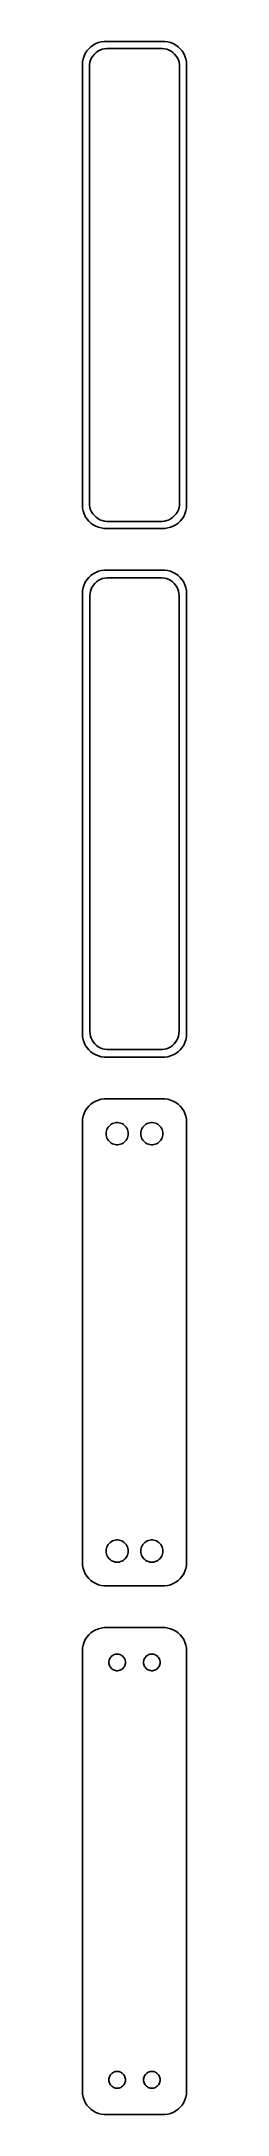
# Model space of a CAD drawing. Header units: metres. Extents: x -11 to 11, y 290 to 736.
import ezdxf

# ---------------------------------------------------------------- set-up
doc = ezdxf.new("R2010")
doc.units = ezdxf.units.M

msp = doc.modelspace()

# ---------------------------------------------------------------- linework, layer by layer
for p, q in [((-10.8989, 733.341), (-11.0929, 732.743)), ((-10.6315, 733.909), (-10.8989, 733.341)), ((-10.2951, 734.439), (-10.6315, 733.909)), ((-9.89484, 734.923), (-10.2951, 734.439)), ((-9.43712, 735.353), (-9.89484, 734.923)), ((-8.92912, 735.722), (-9.43712, 735.353)), ((-9.25522, 732.927), (-8.98605, 733.351)), ((-8.98605, 733.351), (-8.66586, 733.738)), ((-8.37889, 736.024), (-8.92912, 735.722)), ((-8.66586, 733.738), (-8.29968, 734.082)), ((-7.79507, 736.255), (-8.37889, 736.024)), ((-8.29968, 734.082), (-7.8933, 734.377)), ((-7.8933, 734.377), (-7.45311, 734.619)), ((-7.1869, 736.411), (-7.79507, 736.255)), ((-7.45311, 734.619), (-6.98605, 734.804)), ((-6.56395, 736.49), (-7.1869, 736.411)), ((-6.98605, 734.804), (-6.49951, 734.929)), ((6.56395, 736.49), (-6.56395, 736.49)), ((-6.49951, 734.929), (-6.00116, 734.992)), ((-6.00116, 734.992), (6.00116, 734.992)), ((6.00116, 734.992), (6.49951, 734.929)), ((6.49951, 734.929), (6.98605, 734.804)), ((7.1869, 736.411), (6.56395, 736.49)), ((6.98605, 734.804), (7.45311, 734.619)), ((7.79507, 736.255), (7.1869, 736.411)), ((7.45311, 734.619), (7.8933, 734.377)), ((8.37889, 736.024), (7.79507, 736.255)), ((7.8933, 734.377), (8.29968, 734.082)), ((8.29968, 734.082), (8.66586, 733.738)), ((8.92912, 735.722), (8.37889, 736.024)), ((8.66586, 733.738), (8.98605, 733.351)), ((9.43712, 735.353), (8.92912, 735.722)), ((8.98605, 733.351), (9.25522, 732.927)), ((9.89484, 734.923), (9.43712, 735.353)), ((10.2951, 734.439), (9.89484, 734.923)), ((10.6315, 733.909), (10.2951, 734.439)), ((10.8989, 733.341), (10.6315, 733.909)), ((11.0929, 732.743), (10.8989, 733.341)), ((-11.2106, 732.127), (-11.25, 731.5)), ((-11.25, 731.5), (-11.25, 636.5)), ((-11.0929, 732.743), (-11.2106, 732.127)), ((-9.75, 731), (-9.71844, 731.501)), ((-9.75, 637), (-9.75, 731)), ((-9.71844, 731.501), (-9.62433, 731.995)), ((-9.62433, 731.995), (-9.4691, 732.472)), ((-9.4691, 732.472), (-9.25522, 732.927)), ((9.25522, 732.927), (9.4691, 732.472)), ((9.4691, 732.472), (9.62433, 731.995)), ((9.62433, 731.995), (9.71844, 731.501)), ((9.71844, 731.501), (9.75, 731)), ((9.75, 731), (9.75, 637)), ((11.2106, 732.127), (11.0929, 732.743)), ((11.25, 731.5), (11.2106, 732.127)), ((11.25, 636.5), (11.25, 731.5)), ((-11.25, 636.5), (-11.2106, 635.873)), ((-11.2106, 635.873), (-11.0929, 635.257)), ((-11.0929, 635.257), (-10.8989, 634.659)), ((-9.71844, 636.499), (-9.75, 637)), ((-9.62433, 636.005), (-9.71844, 636.499)), ((-9.4691, 635.528), (-9.62433, 636.005)), ((-9.25522, 635.073), (-9.4691, 635.528)), ((-8.98605, 634.649), (-9.25522, 635.073)), ((9.25522, 635.073), (8.98605, 634.649)), ((9.4691, 635.528), (9.25522, 635.073)), ((9.62433, 636.005), (9.4691, 635.528)), ((9.71844, 636.499), (9.62433, 636.005)), ((9.75, 637), (9.71844, 636.499)), ((10.8989, 634.659), (11.0929, 635.257)), ((11.0929, 635.257), (11.2106, 635.873)), ((11.2106, 635.873), (11.25, 636.5)), ((-10.8989, 634.659), (-10.6315, 634.091)), ((-10.6315, 634.091), (-10.2951, 633.561)), ((-10.2951, 633.561), (-9.89484, 633.077)), ((-9.89484, 633.077), (-9.43712, 632.647)), ((-9.43712, 632.647), (-8.92912, 632.278)), ((-8.66586, 634.262), (-8.98605, 634.649)), ((-8.92912, 632.278), (-8.37889, 631.976)), ((-8.29968, 633.918), (-8.66586, 634.262)), ((-8.37889, 631.976), (-7.79507, 631.745)), ((-7.8933, 633.623), (-8.29968, 633.918)), ((-7.45311, 633.381), (-7.8933, 633.623)), ((-7.79507, 631.745), (-7.1869, 631.589)), ((-6.98605, 633.196), (-7.45311, 633.381)), ((-7.1869, 631.589), (-6.56395, 631.51)), ((-6.49951, 633.071), (-6.98605, 633.196)), ((-6.56395, 631.51), (6.56395, 631.51)), ((-6.00116, 633.008), (-6.49951, 633.071)), ((6.00116, 633.008), (-6.00116, 633.008)), ((6.49951, 633.071), (6.00116, 633.008)), ((6.98605, 633.196), (6.49951, 633.071)), ((6.56395, 631.51), (7.1869, 631.589)), ((7.45311, 633.381), (6.98605, 633.196)), ((7.1869, 631.589), (7.79507, 631.745)), ((7.8933, 633.623), (7.45311, 633.381)), ((7.79507, 631.745), (8.37889, 631.976)), ((8.29968, 633.918), (7.8933, 633.623)), ((8.66586, 634.262), (8.29968, 633.918)), ((8.37889, 631.976), (8.92912, 632.278)), ((8.98605, 634.649), (8.66586, 634.262)), ((8.92912, 632.278), (9.43712, 632.647)), ((9.43712, 632.647), (9.89484, 633.077)), ((9.89484, 633.077), (10.2951, 633.561)), ((10.2951, 633.561), (10.6315, 634.091)), ((10.6315, 634.091), (10.8989, 634.659)), ((-9.43712, 621.353), (-9.89484, 620.923)), ((-8.92912, 621.722), (-9.43712, 621.353)), ((-8.37889, 622.024), (-8.92912, 621.722)), ((-7.79507, 622.255), (-8.37889, 622.024)), ((-7.1869, 622.411), (-7.79507, 622.255)), ((-6.56395, 622.49), (-7.1869, 622.411)), ((6.56395, 622.49), (-6.56395, 622.49)), ((7.1869, 622.411), (6.56395, 622.49)), ((7.79507, 622.255), (7.1869, 622.411)), ((8.37889, 622.024), (7.79507, 622.255)), ((8.92912, 621.722), (8.37889, 622.024)), ((9.43712, 621.353), (8.92912, 621.722)), ((9.89484, 620.923), (9.43712, 621.353)), ((-11.2106, 618.127), (-11.25, 617.5)), ((-11.25, 617.5), (-11.25, 522.5)), ((-11.0929, 618.743), (-11.2106, 618.127)), ((-10.8989, 619.341), (-11.0929, 618.743)), ((-10.6315, 619.909), (-10.8989, 619.341)), ((-10.2951, 620.439), (-10.6315, 619.909)), ((-9.89484, 620.923), (-10.2951, 620.439)), ((-9.62262, 617), (-9.59209, 617.485)), ((-9.62262, 523), (-9.62262, 617)), ((-9.59209, 617.485), (-9.50096, 617.963)), ((-9.50096, 617.963), (-9.35068, 618.426)), ((-9.35068, 618.426), (-9.1436, 618.866)), ((-9.1436, 618.866), (-8.88301, 619.276)), ((-8.88301, 619.276), (-8.57301, 619.651)), ((-8.57301, 619.651), (-8.21851, 619.984)), ((-8.21851, 619.984), (-7.82506, 620.27)), ((-7.82506, 620.27), (-7.39888, 620.504)), ((-7.39888, 620.504), (-6.9467, 620.683)), ((-6.9467, 620.683), (-6.47565, 620.804)), ((-6.47565, 620.804), (-5.99316, 620.865)), ((-5.99316, 620.865), (5.99316, 620.865)), ((5.99316, 620.865), (6.47565, 620.804)), ((6.47565, 620.804), (6.9467, 620.683)), ((6.9467, 620.683), (7.39888, 620.504)), ((7.39888, 620.504), (7.82506, 620.27)), ((7.82506, 620.27), (8.21851, 619.984)), ((8.21851, 619.984), (8.57301, 619.651)), ((8.57301, 619.651), (8.88301, 619.276)), ((8.88301, 619.276), (9.1436, 618.866)), ((9.1436, 618.866), (9.35068, 618.426)), ((9.35068, 618.426), (9.50096, 617.963)), ((9.50096, 617.963), (9.59209, 617.485)), ((9.59209, 617.485), (9.62262, 617)), ((9.62262, 617), (9.62262, 523)), ((10.2951, 620.439), (9.89484, 620.923)), ((10.6315, 619.909), (10.2951, 620.439)), ((10.8989, 619.341), (10.6315, 619.909)), ((11.0929, 618.743), (10.8989, 619.341)), ((11.2106, 618.127), (11.0929, 618.743)), ((11.25, 617.5), (11.2106, 618.127)), ((11.25, 522.5), (11.25, 617.5)), ((-9.59209, 522.515), (-9.62262, 523)), ((9.62262, 523), (9.59209, 522.515)), ((-11.25, 522.5), (-11.2106, 521.873)), ((-11.2106, 521.873), (-11.0929, 521.257)), ((-11.0929, 521.257), (-10.8989, 520.659)), ((-10.8989, 520.659), (-10.6315, 520.091)), ((-10.6315, 520.091), (-10.2951, 519.561)), ((-10.2951, 519.561), (-9.89484, 519.077)), ((-9.89484, 519.077), (-9.43712, 518.647)), ((-9.50096, 522.037), (-9.59209, 522.515)), ((-9.35068, 521.574), (-9.50096, 522.037)), ((-9.43712, 518.647), (-8.92912, 518.278)), ((-9.1436, 521.134), (-9.35068, 521.574)), ((-8.88301, 520.724), (-9.1436, 521.134)), ((-8.57301, 520.349), (-8.88301, 520.724)), ((-8.21851, 520.016), (-8.57301, 520.349)), ((-7.82506, 519.73), (-8.21851, 520.016)), ((-7.39888, 519.496), (-7.82506, 519.73)), ((-6.9467, 519.317), (-7.39888, 519.496)), ((-6.47565, 519.196), (-6.9467, 519.317)), ((-5.99316, 519.135), (-6.47565, 519.196)), ((5.99316, 519.135), (-5.99316, 519.135)), ((6.47565, 519.196), (5.99316, 519.135)), ((6.9467, 519.317), (6.47565, 519.196)), ((7.39888, 519.496), (6.9467, 519.317)), ((7.82506, 519.73), (7.39888, 519.496)), ((8.21851, 520.016), (7.82506, 519.73)), ((8.57301, 520.349), (8.21851, 520.016)), ((8.88301, 520.724), (8.57301, 520.349)), ((9.1436, 521.134), (8.88301, 520.724)), ((8.92912, 518.278), (9.43712, 518.647)), ((9.35068, 521.574), (9.1436, 521.134)), ((9.50096, 522.037), (9.35068, 521.574)), ((9.43712, 518.647), (9.89484, 519.077)), ((9.59209, 522.515), (9.50096, 522.037)), ((9.89484, 519.077), (10.2951, 519.561)), ((10.2951, 519.561), (10.6315, 520.091)), ((10.6315, 520.091), (10.8989, 520.659)), ((10.8989, 520.659), (11.0929, 521.257)), ((11.0929, 521.257), (11.2106, 521.873)), ((11.2106, 521.873), (11.25, 522.5)), ((-8.92912, 518.278), (-8.37889, 517.976)), ((-8.37889, 517.976), (-7.79507, 517.745)), ((-7.79507, 517.745), (-7.1869, 517.589)), ((-7.1869, 517.589), (-6.56395, 517.51)), ((-6.56395, 517.51), (6.56395, 517.51)), ((6.56395, 517.51), (7.1869, 517.589)), ((7.1869, 517.589), (7.79507, 517.745)), ((7.79507, 517.745), (8.37889, 517.976)), ((8.37889, 517.976), (8.92912, 518.278)), ((-10.8989, 505.341), (-11.0929, 504.743)), ((-10.6315, 505.909), (-10.8989, 505.341)), ((-10.2951, 506.439), (-10.6315, 505.909)), ((-9.89484, 506.923), (-10.2951, 506.439)), ((-9.43712, 507.353), (-9.89484, 506.923)), ((-8.92912, 507.722), (-9.43712, 507.353)), ((-8.37889, 508.024), (-8.92912, 507.722)), ((-7.79507, 508.255), (-8.37889, 508.024)), ((-7.1869, 508.411), (-7.79507, 508.255)), ((-6.56395, 508.49), (-7.1869, 508.411)), ((6.56395, 508.49), (-6.56395, 508.49)), ((7.1869, 508.411), (6.56395, 508.49)), ((7.79507, 508.255), (7.1869, 508.411)), ((8.37889, 508.024), (7.79507, 508.255)), ((8.92912, 507.722), (8.37889, 508.024)), ((9.43712, 507.353), (8.92912, 507.722)), ((9.89484, 506.923), (9.43712, 507.353)), ((10.2951, 506.439), (9.89484, 506.923)), ((10.6315, 505.909), (10.2951, 506.439)), ((10.8989, 505.341), (10.6315, 505.909)), ((11.0929, 504.743), (10.8989, 505.341)), ((-11.2106, 504.127), (-11.25, 503.5)), ((-11.25, 503.5), (-11.25, 408.5)), ((-11.0929, 504.743), (-11.2106, 504.127)), ((-6.14999, 501), (-6.13107, 501.301)), ((-6.13107, 500.699), (-6.14999, 501)), ((-6.13107, 501.301), (-6.07458, 501.597)), ((-6.07458, 500.403), (-6.13107, 500.699)), ((-6.07458, 501.597), (-5.98146, 501.883)), ((-5.98146, 501.883), (-5.85313, 502.156)), ((-5.85313, 502.156), (-5.69164, 502.411)), ((-5.69164, 502.411), (-5.49951, 502.643)), ((-5.49951, 502.643), (-5.27982, 502.849)), ((-5.27982, 502.849), (-5.03598, 503.026)), ((-5.03598, 503.026), (-4.77187, 503.172)), ((-4.77187, 503.172), (-4.49164, 503.283)), ((-4.49164, 503.283), (-4.19971, 503.357)), ((-4.19971, 503.357), (-3.9007, 503.395)), ((-3.9007, 503.395), (-3.59929, 503.395)), ((-3.59929, 503.395), (-3.30028, 503.357)), ((-3.30028, 503.357), (-3.00835, 503.283)), ((-3.00835, 503.283), (-2.72812, 503.172)), ((-2.72812, 503.172), (-2.464, 503.026)), ((-2.464, 503.026), (-2.22017, 502.849)), ((-2.22017, 502.849), (-2.00047, 502.643)), ((-2.00047, 502.643), (-1.80835, 502.411)), ((-1.80835, 502.411), (-1.64685, 502.156)), ((-1.64685, 502.156), (-1.51852, 501.883)), ((-1.51852, 501.883), (-1.4254, 501.597)), ((-1.4254, 501.597), (-1.36891, 501.301)), ((-1.36891, 500.699), (-1.4254, 500.403)), ((-1.36891, 501.301), (-1.34999, 501)), ((-1.34999, 501), (-1.36891, 500.699)), ((1.34999, 501), (1.36891, 501.301)), ((1.36891, 500.699), (1.34999, 501)), ((1.36891, 501.301), (1.4254, 501.597)), ((1.4254, 500.403), (1.36891, 500.699)), ((1.4254, 501.597), (1.51852, 501.883)), ((1.51852, 501.883), (1.64685, 502.156)), ((1.64685, 502.156), (1.80835, 502.411)), ((1.80835, 502.411), (2.00047, 502.643)), ((2.00047, 502.643), (2.22017, 502.849)), ((2.22017, 502.849), (2.464, 503.026)), ((2.464, 503.026), (2.72812, 503.172)), ((2.72812, 503.172), (3.00835, 503.283)), ((3.00835, 503.283), (3.30028, 503.357)), ((3.30028, 503.357), (3.59929, 503.395)), ((3.59929, 503.395), (3.9007, 503.395)), ((3.9007, 503.395), (4.19971, 503.357)), ((4.19971, 503.357), (4.49164, 503.283)), ((4.49164, 503.283), (4.77187, 503.172)), ((4.77187, 503.172), (5.03598, 503.026)), ((5.03598, 503.026), (5.27982, 502.849)), ((5.27982, 502.849), (5.49951, 502.643)), ((5.49951, 502.643), (5.69164, 502.411)), ((5.69164, 502.411), (5.85313, 502.156)), ((5.85313, 502.156), (5.98146, 501.883)), ((5.98146, 501.883), (6.07458, 501.597)), ((6.07458, 501.597), (6.13107, 501.301)), ((6.13107, 500.699), (6.07458, 500.403)), ((6.13107, 501.301), (6.14999, 501)), ((6.14999, 501), (6.13107, 500.699)), ((11.2106, 504.127), (11.0929, 504.743)), ((11.25, 503.5), (11.2106, 504.127)), ((11.25, 408.5), (11.25, 503.5)), ((-5.98146, 500.117), (-6.07458, 500.403)), ((-5.85313, 499.844), (-5.98146, 500.117)), ((-5.69164, 499.589), (-5.85313, 499.844)), ((-5.49951, 499.357), (-5.69164, 499.589)), ((-5.27982, 499.151), (-5.49951, 499.357)), ((-5.03598, 498.974), (-5.27982, 499.151)), ((-4.77187, 498.828), (-5.03598, 498.974)), ((-4.49164, 498.717), (-4.77187, 498.828)), ((-4.19971, 498.643), (-4.49164, 498.717)), ((-3.9007, 498.605), (-4.19971, 498.643)), ((-3.59929, 498.605), (-3.9007, 498.605)), ((-3.30028, 498.643), (-3.59929, 498.605)), ((-3.00835, 498.717), (-3.30028, 498.643)), ((-2.72812, 498.828), (-3.00835, 498.717)), ((-2.464, 498.974), (-2.72812, 498.828)), ((-2.22017, 499.151), (-2.464, 498.974)), ((-2.00047, 499.357), (-2.22017, 499.151)), ((-1.80835, 499.589), (-2.00047, 499.357)), ((-1.64685, 499.844), (-1.80835, 499.589)), ((-1.51852, 500.117), (-1.64685, 499.844)), ((-1.4254, 500.403), (-1.51852, 500.117)), ((1.51852, 500.117), (1.4254, 500.403)), ((1.64685, 499.844), (1.51852, 500.117)), ((1.80835, 499.589), (1.64685, 499.844)), ((2.00047, 499.357), (1.80835, 499.589)), ((2.22017, 499.151), (2.00047, 499.357)), ((2.464, 498.974), (2.22017, 499.151)), ((2.72812, 498.828), (2.464, 498.974)), ((3.00835, 498.717), (2.72812, 498.828)), ((3.30028, 498.643), (3.00835, 498.717)), ((3.59929, 498.605), (3.30028, 498.643)), ((3.9007, 498.605), (3.59929, 498.605)), ((4.19971, 498.643), (3.9007, 498.605)), ((4.49164, 498.717), (4.19971, 498.643)), ((4.77187, 498.828), (4.49164, 498.717)), ((5.03598, 498.974), (4.77187, 498.828)), ((5.27982, 499.151), (5.03598, 498.974)), ((5.49951, 499.357), (5.27982, 499.151)), ((5.69164, 499.589), (5.49951, 499.357)), ((5.85313, 499.844), (5.69164, 499.589)), ((5.98146, 500.117), (5.85313, 499.844)), ((6.07458, 500.403), (5.98146, 500.117)), ((-6.14999, 411), (-6.13107, 411.301)), ((-6.13107, 411.301), (-6.07458, 411.597)), ((-6.07458, 411.597), (-5.98146, 411.883)), ((-5.98146, 411.883), (-5.85313, 412.156)), ((-5.85313, 412.156), (-5.69164, 412.411)), ((-5.69164, 412.411), (-5.49951, 412.643)), ((-5.49951, 412.643), (-5.27982, 412.849)), ((-5.27982, 412.849), (-5.03598, 413.026)), ((-5.03598, 413.026), (-4.77187, 413.172)), ((-4.77187, 413.172), (-4.49164, 413.283)), ((-4.49164, 413.283), (-4.19971, 413.357)), ((-4.19971, 413.357), (-3.9007, 413.395)), ((-3.9007, 413.395), (-3.59929, 413.395)), ((-3.59929, 413.395), (-3.30028, 413.357)), ((-3.30028, 413.357), (-3.00835, 413.283)), ((-3.00835, 413.283), (-2.72812, 413.172)), ((-2.72812, 413.172), (-2.464, 413.026)), ((-2.464, 413.026), (-2.22017, 412.849)), ((-2.22017, 412.849), (-2.00047, 412.643)), ((-2.00047, 412.643), (-1.80835, 412.411)), ((-1.80835, 412.411), (-1.64685, 412.156)), ((-1.64685, 412.156), (-1.51852, 411.883)), ((-1.51852, 411.883), (-1.4254, 411.597)), ((-1.4254, 411.597), (-1.36891, 411.301)), ((-1.36891, 411.301), (-1.34999, 411)), ((1.34999, 411), (1.36891, 411.301)), ((1.36891, 411.301), (1.4254, 411.597)), ((1.4254, 411.597), (1.51852, 411.883)), ((1.51852, 411.883), (1.64685, 412.156)), ((1.64685, 412.156), (1.80835, 412.411)), ((1.80835, 412.411), (2.00047, 412.643)), ((2.00047, 412.643), (2.22017, 412.849)), ((2.22017, 412.849), (2.464, 413.026)), ((2.464, 413.026), (2.72812, 413.172)), ((2.72812, 413.172), (3.00835, 413.283)), ((3.00835, 413.283), (3.30028, 413.357)), ((3.30028, 413.357), (3.59929, 413.395)), ((3.59929, 413.395), (3.9007, 413.395)), ((3.9007, 413.395), (4.19971, 413.357)), ((4.19971, 413.357), (4.49164, 413.283)), ((4.49164, 413.283), (4.77187, 413.172)), ((4.77187, 413.172), (5.03598, 413.026)), ((5.03598, 413.026), (5.27982, 412.849)), ((5.27982, 412.849), (5.49951, 412.643)), ((5.49951, 412.643), (5.69164, 412.411)), ((5.69164, 412.411), (5.85313, 412.156)), ((5.85313, 412.156), (5.98146, 411.883)), ((5.98146, 411.883), (6.07458, 411.597)), ((6.07458, 411.597), (6.13107, 411.301)), ((6.13107, 411.301), (6.14999, 411)), ((-11.25, 408.5), (-11.2106, 407.873)), ((-11.2106, 407.873), (-11.0929, 407.257)), ((-11.0929, 407.257), (-10.8989, 406.659)), ((-6.13107, 410.699), (-6.14999, 411)), ((-6.07458, 410.403), (-6.13107, 410.699)), ((-5.98146, 410.117), (-6.07458, 410.403)), ((-5.85313, 409.844), (-5.98146, 410.117)), ((-5.69164, 409.589), (-5.85313, 409.844)), ((-5.49951, 409.357), (-5.69164, 409.589)), ((-5.27982, 409.151), (-5.49951, 409.357)), ((-5.03598, 408.974), (-5.27982, 409.151)), ((-4.77187, 408.828), (-5.03598, 408.974)), ((-4.49164, 408.717), (-4.77187, 408.828)), ((-4.19971, 408.643), (-4.49164, 408.717)), ((-3.9007, 408.605), (-4.19971, 408.643)), ((-3.59929, 408.605), (-3.9007, 408.605)), ((-3.30028, 408.643), (-3.59929, 408.605)), ((-3.00835, 408.717), (-3.30028, 408.643)), ((-2.72812, 408.828), (-3.00835, 408.717)), ((-2.464, 408.974), (-2.72812, 408.828)), ((-2.22017, 409.151), (-2.464, 408.974)), ((-2.00047, 409.357), (-2.22017, 409.151)), ((-1.80835, 409.589), (-2.00047, 409.357)), ((-1.64685, 409.844), (-1.80835, 409.589)), ((-1.51852, 410.117), (-1.64685, 409.844)), ((-1.4254, 410.403), (-1.51852, 410.117)), ((-1.36891, 410.699), (-1.4254, 410.403)), ((-1.34999, 411), (-1.36891, 410.699)), ((1.36891, 410.699), (1.34999, 411)), ((1.4254, 410.403), (1.36891, 410.699)), ((1.51852, 410.117), (1.4254, 410.403)), ((1.64685, 409.844), (1.51852, 410.117)), ((1.80835, 409.589), (1.64685, 409.844)), ((2.00047, 409.357), (1.80835, 409.589)), ((2.22017, 409.151), (2.00047, 409.357)), ((2.464, 408.974), (2.22017, 409.151)), ((2.72812, 408.828), (2.464, 408.974)), ((3.00835, 408.717), (2.72812, 408.828)), ((3.30028, 408.643), (3.00835, 408.717)), ((3.59929, 408.605), (3.30028, 408.643)), ((3.9007, 408.605), (3.59929, 408.605)), ((4.19971, 408.643), (3.9007, 408.605)), ((4.49164, 408.717), (4.19971, 408.643)), ((4.77187, 408.828), (4.49164, 408.717)), ((5.03598, 408.974), (4.77187, 408.828)), ((5.27982, 409.151), (5.03598, 408.974)), ((5.49951, 409.357), (5.27982, 409.151)), ((5.69164, 409.589), (5.49951, 409.357)), ((5.85313, 409.844), (5.69164, 409.589)), ((5.98146, 410.117), (5.85313, 409.844)), ((6.07458, 410.403), (5.98146, 410.117)), ((6.13107, 410.699), (6.07458, 410.403)), ((6.14999, 411), (6.13107, 410.699)), ((10.8989, 406.659), (11.0929, 407.257)), ((11.0929, 407.257), (11.2106, 407.873)), ((11.2106, 407.873), (11.25, 408.5)), ((-10.8989, 406.659), (-10.6315, 406.091)), ((-10.6315, 406.091), (-10.2951, 405.561)), ((-10.2951, 405.561), (-9.89484, 405.077)), ((-9.89484, 405.077), (-9.43712, 404.647)), ((-9.43712, 404.647), (-8.92912, 404.278)), ((-8.92912, 404.278), (-8.37889, 403.976)), ((-8.37889, 403.976), (-7.79507, 403.745)), ((-7.79507, 403.745), (-7.1869, 403.589)), ((-7.1869, 403.589), (-6.56395, 403.51)), ((-6.56395, 403.51), (6.56395, 403.51)), ((6.56395, 403.51), (7.1869, 403.589)), ((7.1869, 403.589), (7.79507, 403.745)), ((7.79507, 403.745), (8.37889, 403.976)), ((8.37889, 403.976), (8.92912, 404.278)), ((8.92912, 404.278), (9.43712, 404.647)), ((9.43712, 404.647), (9.89484, 405.077)), ((9.89484, 405.077), (10.2951, 405.561)), ((10.2951, 405.561), (10.6315, 406.091)), ((10.6315, 406.091), (10.8989, 406.659)), ((-9.43712, 393.353), (-9.89484, 392.923)), ((-8.92912, 393.722), (-9.43712, 393.353)), ((-8.37889, 394.024), (-8.92912, 393.722)), ((-7.79507, 394.255), (-8.37889, 394.024)), ((-7.1869, 394.411), (-7.79507, 394.255)), ((-6.56395, 394.49), (-7.1869, 394.411)), ((6.56395, 394.49), (-6.56395, 394.49)), ((7.1869, 394.411), (6.56395, 394.49)), ((7.79507, 394.255), (7.1869, 394.411)), ((8.37889, 394.024), (7.79507, 394.255)), ((8.92912, 393.722), (8.37889, 394.024)), ((9.43712, 393.353), (8.92912, 393.722)), ((9.89484, 392.923), (9.43712, 393.353)), ((-11.2106, 390.127), (-11.25, 389.5)), ((-11.25, 389.5), (-11.25, 294.5)), ((-11.0929, 390.743), (-11.2106, 390.127)), ((-10.8989, 391.341), (-11.0929, 390.743)), ((-10.6315, 391.909), (-10.8989, 391.341)), ((-10.2951, 392.439), (-10.6315, 391.909)), ((-9.89484, 392.923), (-10.2951, 392.439)), ((10.2951, 392.439), (9.89484, 392.923)), ((10.6315, 391.909), (10.2951, 392.439)), ((10.8989, 391.341), (10.6315, 391.909)), ((11.0929, 390.743), (10.8989, 391.341)), ((11.2106, 390.127), (11.0929, 390.743)), ((11.25, 389.5), (11.2106, 390.127)), ((11.25, 294.5), (11.25, 389.5)), ((-5.54999, 387), (-5.5358, 387.226)), ((-5.5358, 386.774), (-5.54999, 387)), ((-5.5358, 387.226), (-5.49344, 387.448)), ((-5.49344, 386.552), (-5.5358, 386.774)), ((-5.49344, 387.448), (-5.42358, 387.663)), ((-5.42358, 386.337), (-5.49344, 386.552)), ((-5.42358, 387.663), (-5.32735, 387.867)), ((-5.32735, 386.133), (-5.42358, 386.337)), ((-5.32735, 387.867), (-5.20622, 388.058)), ((-5.20622, 385.942), (-5.32735, 386.133)), ((-5.20622, 388.058), (-5.06213, 388.232)), ((-5.06213, 385.768), (-5.20622, 385.942)), ((-5.06213, 388.232), (-4.89735, 388.387)), ((-4.89735, 385.613), (-5.06213, 385.768)), ((-4.89735, 388.387), (-4.71448, 388.52)), ((-4.71448, 385.48), (-4.89735, 385.613)), ((-4.71448, 388.52), (-4.51639, 388.629)), ((-4.51639, 385.371), (-4.71448, 385.48)), ((-4.51639, 388.629), (-4.30623, 388.712)), ((-4.30623, 385.288), (-4.51639, 385.371)), ((-4.30623, 388.712), (-4.08728, 388.768)), ((-4.08728, 385.232), (-4.30623, 385.288)), ((-4.08728, 388.768), (-3.86302, 388.796)), ((-3.86302, 385.204), (-4.08728, 385.232)), ((-3.86302, 388.796), (-3.63696, 388.796)), ((-3.63696, 385.204), (-3.86302, 385.204)), ((-3.63696, 388.796), (-3.4127, 388.768)), ((-3.4127, 385.232), (-3.63696, 385.204)), ((-3.4127, 388.768), (-3.19376, 388.712)), ((-3.19376, 385.288), (-3.4127, 385.232)), ((-3.19376, 388.712), (-2.9836, 388.629)), ((-2.9836, 385.371), (-3.19376, 385.288)), ((-2.9836, 388.629), (-2.78551, 388.52)), ((-2.78551, 385.48), (-2.9836, 385.371)), ((-2.78551, 388.52), (-2.60263, 388.387)), ((-2.60263, 385.613), (-2.78551, 385.48)), ((-2.60263, 388.387), (-2.43785, 388.232)), ((-2.43785, 385.768), (-2.60263, 385.613)), ((-2.43785, 388.232), (-2.29376, 388.058)), ((-2.29376, 385.942), (-2.43785, 385.768)), ((-2.29376, 388.058), (-2.17264, 387.867)), ((-2.17264, 386.133), (-2.29376, 385.942)), ((-2.17264, 387.867), (-2.0764, 387.663)), ((-2.0764, 386.337), (-2.17264, 386.133)), ((-2.0764, 387.663), (-2.00655, 387.448)), ((-2.00655, 386.552), (-2.0764, 386.337)), ((-2.00655, 387.448), (-1.96419, 387.226)), ((-1.96419, 386.774), (-2.00655, 386.552)), ((-1.96419, 387.226), (-1.95, 387)), ((-1.95, 387), (-1.96419, 386.774)), ((1.95, 387), (1.96419, 387.226)), ((1.96419, 386.774), (1.95, 387)), ((1.96419, 387.226), (2.00655, 387.448)), ((2.00655, 386.552), (1.96419, 386.774)), ((2.00655, 387.448), (2.0764, 387.663)), ((2.0764, 386.337), (2.00655, 386.552)), ((2.0764, 387.663), (2.17264, 387.867)), ((2.17264, 386.133), (2.0764, 386.337)), ((2.17264, 387.867), (2.29376, 388.058)), ((2.29376, 385.942), (2.17264, 386.133)), ((2.29376, 388.058), (2.43785, 388.232)), ((2.43785, 385.768), (2.29376, 385.942)), ((2.43785, 388.232), (2.60263, 388.387)), ((2.60263, 385.613), (2.43785, 385.768)), ((2.60263, 388.387), (2.78551, 388.52)), ((2.78551, 385.48), (2.60263, 385.613)), ((2.78551, 388.52), (2.9836, 388.629)), ((2.9836, 385.371), (2.78551, 385.48)), ((2.9836, 388.629), (3.19376, 388.712)), ((3.19376, 385.288), (2.9836, 385.371)), ((3.19376, 388.712), (3.4127, 388.768)), ((3.4127, 385.232), (3.19376, 385.288)), ((3.4127, 388.768), (3.63696, 388.796)), ((3.63696, 385.204), (3.4127, 385.232)), ((3.63696, 388.796), (3.86302, 388.796)), ((3.86302, 385.204), (3.63696, 385.204)), ((3.86302, 388.796), (4.08728, 388.768)), ((4.08728, 385.232), (3.86302, 385.204)), ((4.08728, 388.768), (4.30623, 388.712)), ((4.30623, 385.288), (4.08728, 385.232)), ((4.30623, 388.712), (4.51639, 388.629)), ((4.51639, 385.371), (4.30623, 385.288)), ((4.51639, 388.629), (4.71448, 388.52)), ((4.71448, 385.48), (4.51639, 385.371)), ((4.71448, 388.52), (4.89735, 388.387)), ((4.89735, 385.613), (4.71448, 385.48)), ((4.89735, 388.387), (5.06213, 388.232)), ((5.06213, 385.768), (4.89735, 385.613)), ((5.06213, 388.232), (5.20622, 388.058)), ((5.20622, 385.942), (5.06213, 385.768)), ((5.20622, 388.058), (5.32735, 387.867)), ((5.32735, 386.133), (5.20622, 385.942)), ((5.32735, 387.867), (5.42358, 387.663)), ((5.42358, 386.337), (5.32735, 386.133)), ((5.42358, 387.663), (5.49344, 387.448)), ((5.49344, 386.552), (5.42358, 386.337)), ((5.49344, 387.448), (5.5358, 387.226)), ((5.5358, 386.774), (5.49344, 386.552)), ((5.5358, 387.226), (5.54999, 387)), ((5.54999, 387), (5.5358, 386.774)), ((-5.54999, 297), (-5.5358, 297.226)), ((-5.5358, 296.774), (-5.54999, 297)), ((-5.5358, 297.226), (-5.49344, 297.448)), ((-5.49344, 296.552), (-5.5358, 296.774)), ((-5.49344, 297.448), (-5.42358, 297.663)), ((-5.42358, 296.337), (-5.49344, 296.552)), ((-5.42358, 297.663), (-5.32735, 297.867)), ((-5.32735, 296.133), (-5.42358, 296.337)), ((-5.32735, 297.867), (-5.20622, 298.058)), ((-5.20622, 295.942), (-5.32735, 296.133)), ((-5.20622, 298.058), (-5.06213, 298.232)), ((-5.06213, 295.768), (-5.20622, 295.942)), ((-5.06213, 298.232), (-4.89735, 298.387)), ((-4.89735, 295.613), (-5.06213, 295.768)), ((-4.89735, 298.387), (-4.71448, 298.52)), ((-4.71448, 295.48), (-4.89735, 295.613)), ((-4.71448, 298.52), (-4.51639, 298.629)), ((-4.51639, 295.371), (-4.71448, 295.48)), ((-4.51639, 298.629), (-4.30623, 298.712)), ((-4.30623, 295.288), (-4.51639, 295.371)), ((-4.30623, 298.712), (-4.08728, 298.768)), ((-4.08728, 295.232), (-4.30623, 295.288)), ((-4.08728, 298.768), (-3.86302, 298.796)), ((-3.86302, 295.204), (-4.08728, 295.232)), ((-3.86302, 298.796), (-3.63696, 298.796)), ((-3.63696, 295.204), (-3.86302, 295.204)), ((-3.63696, 298.796), (-3.4127, 298.768)), ((-3.4127, 295.232), (-3.63696, 295.204)), ((-3.4127, 298.768), (-3.19376, 298.712)), ((-3.19376, 295.288), (-3.4127, 295.232)), ((-3.19376, 298.712), (-2.9836, 298.629)), ((-2.9836, 295.371), (-3.19376, 295.288)), ((-2.9836, 298.629), (-2.78551, 298.52)), ((-2.78551, 295.48), (-2.9836, 295.371)), ((-2.78551, 298.52), (-2.60263, 298.387)), ((-2.60263, 295.613), (-2.78551, 295.48)), ((-2.60263, 298.387), (-2.43785, 298.232)), ((-2.43785, 295.768), (-2.60263, 295.613)), ((-2.43785, 298.232), (-2.29376, 298.058)), ((-2.29376, 295.942), (-2.43785, 295.768)), ((-2.29376, 298.058), (-2.17264, 297.867)), ((-2.17264, 296.133), (-2.29376, 295.942)), ((-2.17264, 297.867), (-2.0764, 297.663)), ((-2.0764, 296.337), (-2.17264, 296.133)), ((-2.0764, 297.663), (-2.00655, 297.448)), ((-2.00655, 296.552), (-2.0764, 296.337)), ((-2.00655, 297.448), (-1.96419, 297.226)), ((-1.96419, 296.774), (-2.00655, 296.552)), ((-1.96419, 297.226), (-1.95, 297)), ((-1.95, 297), (-1.96419, 296.774)), ((1.95, 297), (1.96419, 297.226)), ((1.96419, 296.774), (1.95, 297)), ((1.96419, 297.226), (2.00655, 297.448)), ((2.00655, 296.552), (1.96419, 296.774)), ((2.00655, 297.448), (2.0764, 297.663)), ((2.0764, 296.337), (2.00655, 296.552)), ((2.0764, 297.663), (2.17264, 297.867)), ((2.17264, 296.133), (2.0764, 296.337)), ((2.17264, 297.867), (2.29376, 298.058)), ((2.29376, 295.942), (2.17264, 296.133)), ((2.29376, 298.058), (2.43785, 298.232)), ((2.43785, 295.768), (2.29376, 295.942)), ((2.43785, 298.232), (2.60263, 298.387)), ((2.60263, 295.613), (2.43785, 295.768)), ((2.60263, 298.387), (2.78551, 298.52)), ((2.78551, 295.48), (2.60263, 295.613)), ((2.78551, 298.52), (2.9836, 298.629)), ((2.9836, 295.371), (2.78551, 295.48)), ((2.9836, 298.629), (3.19376, 298.712)), ((3.19376, 295.288), (2.9836, 295.371)), ((3.19376, 298.712), (3.4127, 298.768)), ((3.4127, 295.232), (3.19376, 295.288)), ((3.4127, 298.768), (3.63696, 298.796)), ((3.63696, 295.204), (3.4127, 295.232)), ((3.63696, 298.796), (3.86302, 298.796)), ((3.86302, 295.204), (3.63696, 295.204)), ((3.86302, 298.796), (4.08728, 298.768)), ((4.08728, 295.232), (3.86302, 295.204)), ((4.08728, 298.768), (4.30623, 298.712)), ((4.30623, 295.288), (4.08728, 295.232)), ((4.30623, 298.712), (4.51639, 298.629)), ((4.51639, 295.371), (4.30623, 295.288)), ((4.51639, 298.629), (4.71448, 298.52)), ((4.71448, 295.48), (4.51639, 295.371)), ((4.71448, 298.52), (4.89735, 298.387)), ((4.89735, 295.613), (4.71448, 295.48)), ((4.89735, 298.387), (5.06213, 298.232)), ((5.06213, 295.768), (4.89735, 295.613)), ((5.06213, 298.232), (5.20622, 298.058)), ((5.20622, 295.942), (5.06213, 295.768)), ((5.20622, 298.058), (5.32735, 297.867)), ((5.32735, 296.133), (5.20622, 295.942)), ((5.32735, 297.867), (5.42358, 297.663)), ((5.42358, 296.337), (5.32735, 296.133)), ((5.42358, 297.663), (5.49344, 297.448)), ((5.49344, 296.552), (5.42358, 296.337)), ((5.49344, 297.448), (5.5358, 297.226)), ((5.5358, 296.774), (5.49344, 296.552)), ((5.5358, 297.226), (5.54999, 297)), ((5.54999, 297), (5.5358, 296.774)), ((-11.25, 294.5), (-11.2106, 293.873)), ((-11.2106, 293.873), (-11.0929, 293.257)), ((-11.0929, 293.257), (-10.8989, 292.659)), ((-10.8989, 292.659), (-10.6315, 292.091)), ((-10.6315, 292.091), (-10.2951, 291.561)), ((-10.2951, 291.561), (-9.89484, 291.077)), ((-9.89484, 291.077), (-9.43712, 290.647)), ((-9.43712, 290.647), (-8.92912, 290.278)), ((8.92912, 290.278), (9.43712, 290.647)), ((9.43712, 290.647), (9.89484, 291.077)), ((9.89484, 291.077), (10.2951, 291.561)), ((10.2951, 291.561), (10.6315, 292.091)), ((10.6315, 292.091), (10.8989, 292.659)), ((10.8989, 292.659), (11.0929, 293.257)), ((11.0929, 293.257), (11.2106, 293.873)), ((11.2106, 293.873), (11.25, 294.5)), ((-8.92912, 290.278), (-8.37889, 289.976)), ((-8.37889, 289.976), (-7.79507, 289.745)), ((-7.79507, 289.745), (-7.1869, 289.589)), ((-7.1869, 289.589), (-6.56395, 289.51)), ((-6.56395, 289.51), (6.56395, 289.51)), ((6.56395, 289.51), (7.1869, 289.589)), ((7.1869, 289.589), (7.79507, 289.745)), ((7.79507, 289.745), (8.37889, 289.976)), ((8.37889, 289.976), (8.92912, 290.278))]:
    msp.add_line(p, q)

doc.saveas('drawing.dxf')
